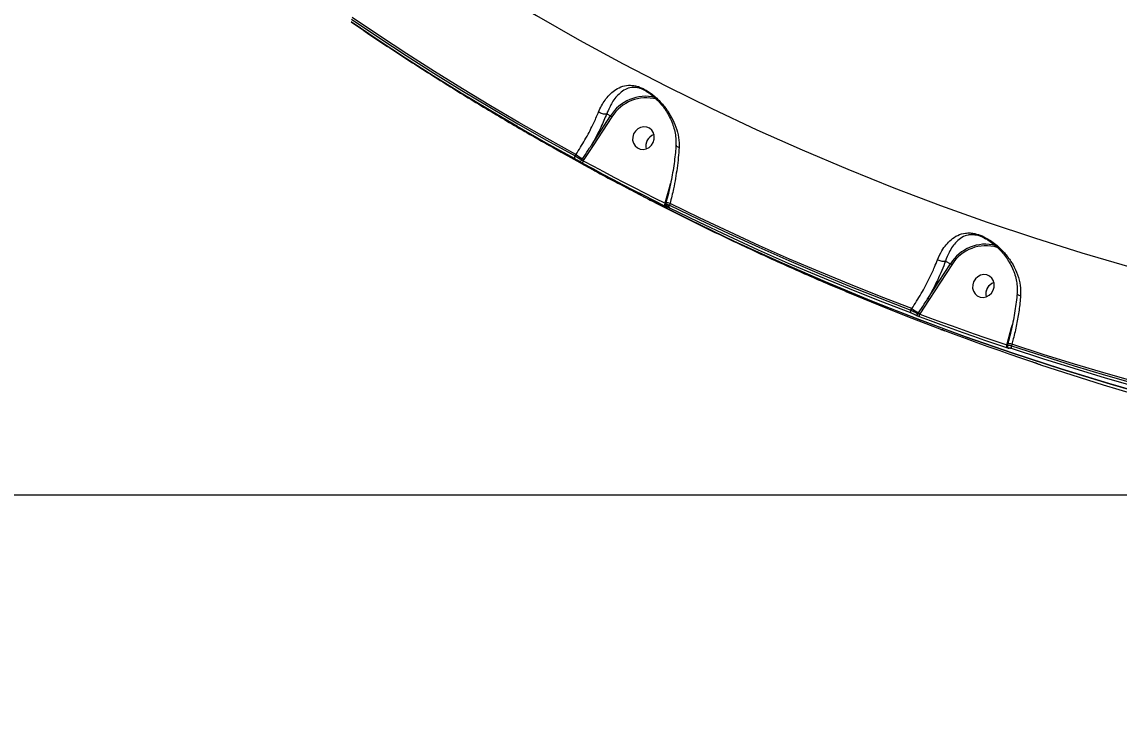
# Model space of a CAD drawing. Header units: millimetres. Extents: x -7245 to 6306, y -6696 to 5973.
# Drawn here: x 1099.5 to 1526.1, y -3013.6 to -2744.8 of the extents above; entities that cross this region are included whole.
import ezdxf

# ---------------------------------------------------------------- set-up
doc = ezdxf.new("R2010")
doc.units = ezdxf.units.MM
for name, color, linetype in [('DIKOM_ОБЪЕКТ', 7, 'Continuous'), ('DIKOM_РАЗМЕР_ЗОНА', 7, 'Continuous'), ('DIKOM_РАЗМЕР_ОБЪЕКТА', 7, 'Continuous')]:
    doc.layers.add(name, color=color, linetype=linetype)
doc.styles.add('style1', font='arial.ttf', dxfattribs={"width": 0.8})
doc.dimstyles.new('1-50', dxfattribs={"dimtxt": 300, "dimasz": 200, "dimexe": 100, "dimexo": 0, "dimgap": 100, "dimtad": 1, "dimtxsty": 'style1', "dimcen": 200, "dimclrd": 7, "dimclre": 7, "dimclrt": 7, "dimadec": 1, "dimazin": 2, "dimtfac": 1, "dimtmove": 0, "dimatfit": 2, "dimfxl": 0, "dimlwd": 25, "dimlwe": 18, "dimarcsym": 0})

# ---------------------------------------------------------------- blocks, each defined once
blk = doc.blocks.new('*D10')
at = {"layer": 'Defpoints', "color": 0, "transparency": 16777216}
for p in [(-4365.71, 2792.53), (4306.16, 475.6), (4306.16, -5965.27)]:
    blk.add_point(p, dxfattribs=at)
at = {"layer": 'DIKOM_РАЗМЕР_ОБЪЕКТА', "color": 7, "lineweight": 18, "transparency": 16777216}
for p, q in [((-4365.71, 2792.53), (-4365.71, -6065.27)), ((4306.16, 475.6), (4306.16, -6065.27))]:
    blk.add_line(p, q, dxfattribs=at)
at = {"layer": 'DIKOM_РАЗМЕР_ОБЪЕКТА', "color": 7, "lineweight": 25, "transparency": 16777216}
blk.add_line((-4165.71, -5965.27), (4106.16, -5965.27), dxfattribs=at)
at = {"layer": 'DIKOM_РАЗМЕР_ОБЪЕКТА', "color": 7, "transparency": 16777216}
for points in [[(-4165.71, -5931.93), (-4165.71, -5998.6), (-4365.71, -5965.27)], [(4106.16, -5931.93), (4106.16, -5998.6), (4306.16, -5965.27)]]:
    blk.add_solid(points, dxfattribs=at)
at = {"layer": 'DIKOM_РАЗМЕР_ОБЪЕКТА', "color": 7, "transparency": 16777216, "insert": (-85.78, -5712.1), "char_height": 300, "attachment_point": 5, "style": 'style1'}
blk.add_mtext('8650', dxfattribs=at)
blk = doc.blocks.new('*D11')
at = {"layer": 'Defpoints', "color": 0, "transparency": 16777216}
for p in [(-3472.32, 4472.83), (-6199.73, -2928.86), (1850.21, -2928.86)]:
    blk.add_point(p, dxfattribs=at)
at = {"layer": 'DIKOM_РАЗМЕР_ОБЪЕКТА', "color": 7, "lineweight": 18, "transparency": 16777216}
for p, q in [((-3472.32, 4472.83), (-6299.73, 4472.83)), ((1850.21, -2928.86), (-6299.73, -2928.86))]:
    blk.add_line(p, q, dxfattribs=at)
at = {"layer": 'DIKOM_РАЗМЕР_ОБЪЕКТА', "color": 7, "lineweight": 25, "transparency": 16777216}
blk.add_line((-6199.73, 4272.83), (-6199.73, -2728.86), dxfattribs=at)
at = {"layer": 'DIKOM_РАЗМЕР_ОБЪЕКТА', "color": 7, "transparency": 16777216}
for points in [[(-6233.06, 4272.83), (-6166.39, 4272.83), (-6199.73, 4472.83)], [(-6233.06, -2728.86), (-6166.39, -2728.86), (-6199.73, -2928.86)]]:
    blk.add_solid(points, dxfattribs=at)
at = {"layer": 'DIKOM_РАЗМЕР_ОБЪЕКТА', "color": 7, "transparency": 16777216, "insert": (-6452.9, 984.54), "char_height": 300, "attachment_point": 5, "rotation": 90, "style": 'style1'}
blk.add_mtext('7400', dxfattribs=at)
blk = doc.blocks.new('*D12')
at = {"layer": 'Defpoints', "color": 0, "transparency": 16777216}
for p in [(-5865.71, 123.34), (6306.18, -91.92), (6306.18, -6596.14)]:
    blk.add_point(p, dxfattribs=at)
at = {"layer": 'DIKOM_РАЗМЕР_ЗОНА', "color": 7, "lineweight": 18, "transparency": 16777216}
for p, q in [((-5865.71, 123.34), (-5865.71, -6696.14)), ((6306.18, -91.92), (6306.18, -6696.14))]:
    blk.add_line(p, q, dxfattribs=at)
at = {"layer": 'DIKOM_РАЗМЕР_ЗОНА', "color": 7, "lineweight": 25, "transparency": 16777216}
blk.add_line((-5665.71, -6596.14), (6106.18, -6596.14), dxfattribs=at)
at = {"layer": 'DIKOM_РАЗМЕР_ЗОНА', "color": 7, "transparency": 16777216}
for points in [[(-5665.71, -6562.81), (-5665.71, -6629.48), (-5865.71, -6596.14)], [(6106.18, -6562.81), (6106.18, -6629.48), (6306.18, -6596.14)]]:
    blk.add_solid(points, dxfattribs=at)
at = {"layer": 'DIKOM_РАЗМЕР_ЗОНА', "color": 7, "transparency": 16777216, "insert": (-71.19, -6342.97), "char_height": 300, "attachment_point": 5, "style": 'style1'}
blk.add_mtext('12150', dxfattribs=at)
blk = doc.blocks.new('*D13')
at = {"layer": 'Defpoints', "color": 0, "transparency": 16777216}
for p in [(-4231.86, 5972.83), (-6795, -4928.88), (1792.4, -4928.88)]:
    blk.add_point(p, dxfattribs=at)
at = {"layer": 'DIKOM_РАЗМЕР_ЗОНА', "color": 7, "lineweight": 18, "transparency": 16777216}
for p, q in [((-4231.86, 5972.83), (-6895, 5972.83)), ((1792.4, -4928.88), (-6895, -4928.88))]:
    blk.add_line(p, q, dxfattribs=at)
at = {"layer": 'DIKOM_РАЗМЕР_ЗОНА', "color": 7, "lineweight": 25, "transparency": 16777216}
blk.add_line((-6795, 5772.83), (-6795, -4728.88), dxfattribs=at)
at = {"layer": 'DIKOM_РАЗМЕР_ЗОНА', "color": 7, "transparency": 16777216}
for points in [[(-6828.33, 5772.83), (-6761.67, 5772.83), (-6795, 5972.83)], [(-6828.33, -4728.88), (-6761.67, -4728.88), (-6795, -4928.88)]]:
    blk.add_solid(points, dxfattribs=at)
at = {"layer": 'DIKOM_РАЗМЕР_ЗОНА', "color": 7, "transparency": 16777216, "insert": (-7048.17, 972.94), "char_height": 300, "attachment_point": 5, "rotation": 90, "style": 'style1'}
blk.add_mtext('10900', dxfattribs=at)

msp = doc.modelspace()

# ---------------------------------------------------------------- linework, layer by layer
at = {"layer": 'DIKOM_ОБЪЕКТ', "color": 7, "linetype": 'Continuous', "lineweight": 15}
for p, q in [((1227.496, -2744.806), (1227.694, -2744.941)), ((1326.894, -2780.548), (1328.355, -2781.355)), ((1321.075, -2792.558), (1328.355, -2781.355)), ((1328.906, -2781.704), (1321.626, -2792.906)), ((1321.626, -2792.906), (1318.042, -2798.352)), ((1314.574, -2796.929), (1314.934, -2796.374)), ((1317.203, -2798.516), (1317.524, -2798.022)), ((1318.042, -2798.352), (1317.764, -2798.779)), ((1333.575, -2808.726), (1335.89, -2809.936)), ((1349.644, -2815.222), (1351.378, -2808.838)), ((1351.378, -2808.838), (1351.714, -2807.63)), ((1349.608, -2815.353), (1349.644, -2815.222)), ((1349.726, -2815.953), (1351.104, -2816.648)), ((1349.912, -2815.19), (1349.801, -2815.591)), ((1349.912, -2815.19), (1349.915, -2815.183)), ((1351.215, -2817.136), (1351.415, -2817.236)), ((1351.492, -2815.401), (1351.312, -2816.048)), ((1474.31, -2829.262), (1473.594, -2828.875)), ((1451.732, -2852.401), (1460.523, -2838.873)), ((1461.074, -2839.221), (1452.283, -2852.749)), ((1458.597, -2837.808), (1460.523, -2838.873)), ((1452.283, -2852.749), (1448.631, -2858.3)), ((1445.156, -2856.887), (1445.523, -2856.322)), ((1447.891, -2858.312), (1448.113, -2857.97)), ((1448.631, -2858.3), (1448.557, -2858.414)), ((1482.586, -2869.959), (1484.287, -2863.694)), ((1484.287, -2863.694), (1484.611, -2862.527)), ((1482.45, -2870.448), (1482.586, -2869.959)), ((1482.854, -2869.926), (1482.698, -2870.489)), ((1482.854, -2869.926), (1482.857, -2869.919)), ((1484.433, -2870.137), (1484.257, -2870.772))]:
    msp.add_line(p, q, dxfattribs=at)
at = {"layer": 'DIKOM_ОБЪЕКТ', "color": 7, "linetype": 'Continuous', "lineweight": 15, "flags": 128}
for points in [[(1202.932, -2678.503), (1218.52, -2689.92), (1234.321, -2701.031), (1250.328, -2711.834), (1266.536, -2722.323), (1282.942, -2732.497), (1299.538, -2742.35), (1316.32, -2751.882), (1333.283, -2761.088), (1350.422, -2769.966), (1367.73, -2778.512), (1385.202, -2786.724), (1402.833, -2794.599), (1420.617, -2802.136), (1438.549, -2809.331), (1456.622, -2816.182), (1474.831, -2822.687), (1493.17, -2828.845), (1511.634, -2834.652), (1530.216, -2840.107)], [(1314.412, -2797.981), (1303.268, -2791.806), (1292.201, -2785.494), (1281.211, -2779.046), (1270.301, -2772.463), (1259.472, -2765.746), (1248.725, -2758.896), (1238.063, -2751.913), (1227.485, -2744.798)], [(1227.718, -2743.79), (1238.287, -2750.898), (1248.941, -2757.875), (1259.679, -2764.72), (1270.499, -2771.432), (1281.4, -2778.009), (1292.38, -2784.451), (1303.439, -2790.759), (1314.574, -2796.929)], [(1314.934, -2796.374), (1303.776, -2790.191), (1292.695, -2783.871), (1281.693, -2777.415), (1270.77, -2770.824), (1259.928, -2764.097), (1249.169, -2757.237), (1238.494, -2750.244), (1227.904, -2743.119)], [(1337.356, -2788.341), (1336.99, -2789.564), (1336.962, -2790.822), (1337.277, -2792.013), (1337.907, -2793.042), (1338.802, -2793.825), (1339.89, -2794.298), (1341.081, -2794.424), (1342.281, -2794.191), (1343.391, -2793.619), (1344.322, -2792.755), (1344.998, -2791.667), (1345.365, -2790.445), (1345.392, -2789.187), (1345.078, -2787.995), (1344.447, -2786.966), (1343.552, -2786.183), (1342.465, -2785.71), (1341.273, -2785.584), (1340.073, -2785.817), (1338.963, -2786.389), (1338.032, -2787.254), (1337.356, -2788.341)], [(1309.119, -2795.44), (1323.961, -2803.61), (1341.192, -2812.705), (1358.592, -2821.475), (1376.157, -2829.917), (1393.88, -2838.029), (1411.756, -2845.809), (1429.78, -2853.253), (1447.947, -2860.361), (1466.25, -2867.129), (1484.686, -2873.556), (1503.247, -2879.639), (1521.928, -2885.378), (1540.723, -2890.77), (1559.628, -2895.813), (1578.635, -2900.506), (1597.74, -2904.847), (1616.937, -2908.836), (1636.22, -2912.471), (1655.582, -2915.751), (1675.019, -2918.675), (1694.523, -2921.242)], [(1314.574, -2796.929), (1314.489, -2797.099), (1314.419, -2797.269), (1314.366, -2797.434), (1314.334, -2797.587), (1314.322, -2797.723), (1314.332, -2797.837), (1314.362, -2797.924), (1314.412, -2797.981)], [(1695.188, -2921.61), (1675.684, -2919.042), (1656.247, -2916.119), (1636.884, -2912.839), (1617.602, -2909.204), (1598.405, -2905.215), (1579.3, -2900.873), (1560.293, -2896.18), (1541.388, -2891.137), (1522.593, -2885.745), (1503.912, -2880.006), (1485.35, -2873.923), (1466.915, -2867.496), (1448.612, -2860.728), (1430.445, -2853.62), (1412.421, -2846.176), (1394.545, -2838.397), (1376.822, -2830.285), (1359.257, -2821.842), (1341.857, -2813.073), (1324.626, -2803.979), (1317.001, -2799.821)], [(1317.764, -2798.779), (1317.679, -2798.951), (1317.609, -2799.122), (1317.557, -2799.287), (1317.525, -2799.441), (1317.514, -2799.577), (1317.524, -2799.691), (1317.555, -2799.778), (1317.607, -2799.835)], [(1349.477, -2816.421), (1345.461, -2814.408), (1341.455, -2812.379), (1337.458, -2810.331), (1333.469, -2808.265), (1329.49, -2806.183), (1325.52, -2804.084), (1321.559, -2801.968), (1317.607, -2799.835)], [(1317.764, -2798.779), (1321.713, -2800.912), (1325.671, -2803.026), (1329.638, -2805.124), (1333.614, -2807.204), (1337.599, -2809.267), (1341.593, -2811.313), (1345.596, -2813.342), (1349.608, -2815.353)], [(1349.608, -2815.353), (1349.528, -2815.527), (1349.463, -2815.7), (1349.415, -2815.868), (1349.387, -2816.024), (1349.379, -2816.162), (1349.392, -2816.276), (1349.425, -2816.364), (1349.477, -2816.421)], [(1350.146, -2816.651), (1350.188, -2816.684), (1350.328, -2816.772)], [(1445.102, -2857.99), (1433.14, -2853.387), (1421.238, -2848.638), (1409.398, -2843.744), (1397.621, -2838.706), (1385.91, -2833.522), (1374.265, -2828.196), (1362.688, -2822.728), (1351.181, -2817.116)], [(1351.312, -2816.048), (1362.81, -2821.655), (1374.377, -2827.119), (1386.012, -2832.441), (1397.714, -2837.619), (1409.481, -2842.654), (1421.311, -2847.544), (1433.203, -2852.289), (1445.156, -2856.887)], [(1445.523, -2856.322), (1433.546, -2851.716), (1421.63, -2846.962), (1409.776, -2842.063), (1397.985, -2837.019), (1386.26, -2831.83), (1374.602, -2826.496), (1363.012, -2821.02), (1351.492, -2815.401)], [(1469.524, -2845.859), (1469.158, -2847.081), (1469.131, -2848.339), (1469.445, -2849.531), (1470.075, -2850.56), (1470.97, -2851.343), (1472.058, -2851.816), (1473.249, -2851.941), (1474.449, -2851.709), (1475.559, -2851.137), (1476.49, -2850.272), (1477.166, -2849.185), (1477.533, -2847.962), (1477.56, -2846.704), (1477.246, -2845.512), (1476.616, -2844.483), (1475.72, -2843.701), (1474.633, -2843.227), (1473.441, -2843.102), (1472.241, -2843.335), (1471.131, -2843.906), (1470.201, -2844.771), (1469.524, -2845.859)], [(1421.11, -2850.165), (1432.541, -2854.888), (1444.443, -2859.636), (1456.405, -2864.238)], [(1482.428, -2871.563), (1478.164, -2870.121), (1473.907, -2868.661), (1469.656, -2867.181), (1465.412, -2865.685), (1461.176, -2864.171), (1456.946, -2862.638), (1452.723, -2861.087), (1448.508, -2859.518)], [(1448.557, -2858.414), (1452.769, -2859.981), (1456.988, -2861.531), (1461.215, -2863.063), (1465.448, -2864.576), (1469.688, -2866.071), (1473.935, -2867.549), (1478.189, -2869.008), (1482.45, -2870.448)], [(1457.508, -2864.602), (1457.434, -2864.591), (1457.275, -2864.545)], [(1458.149, -2864.848), (1462.364, -2866.418), (1466.587, -2867.968), (1470.817, -2869.501), (1475.053, -2871.015), (1479.297, -2872.512), (1483.548, -2873.991), (1487.805, -2875.451), (1492.069, -2876.893)], [(1583.068, -2897.681), (1570.58, -2894.763), (1558.134, -2891.694), (1545.731, -2888.474), (1533.374, -2885.105), (1521.065, -2881.587), (1508.803, -2877.918), (1496.592, -2874.102), (1484.433, -2870.137)], [(1582.747, -2899.403), (1570.275, -2896.486), (1557.845, -2893.419), (1545.458, -2890.202), (1533.117, -2886.836), (1520.822, -2883.32), (1508.576, -2879.656), (1496.38, -2875.845), (1484.236, -2871.886)], [(1484.257, -2870.772), (1496.391, -2874.728), (1508.577, -2878.537), (1520.813, -2882.198), (1533.097, -2885.71), (1545.429, -2889.074), (1557.805, -2892.288), (1570.225, -2895.353), (1582.687, -2898.267)], [(1495.539, -2878.134), (1507.683, -2882.094), (1519.879, -2885.906), (1532.125, -2889.57), (1544.42, -2893.085), (1556.761, -2896.452), (1569.148, -2899.668), (1581.578, -2902.735), (1594.051, -2905.653)]]:
    msp.add_lwpolyline(points, dxfattribs=at)
at = {"layer": 'DIKOM_ОБЪЕКТ', "color": 7, "linetype": 'Continuous', "lineweight": 15}
for centre, radius, start, end in [((1342.043, -2789.844), 16.107, 77.01647, 148.19333), ((1342.152, -2789.913), 15.584, 74.51956, 148.21245), ((1322.253, -2791.595), 11.92, 56.07837, 59.21377), ((1346.805, -2793.115), 4.731, 108.66604, 193.46099), ((1346.772, -2793.061), 4.669, 108.48899, 156.28479), ((1315.379, -2802.186), 11.187, 56.04767, 59.38612), ((1346.711, -2793.121), 4.638, 155.30333, 193.6626), ((1349.821, -2744.405), 62.593, 236.12674, 238.93702), ((1316.386, -2798.046), 0.943, 246.38082, 330.09775), ((1311.634, -2807.837), 11.447, 55.95777, 59.0316), ((1350.14, -2813.283), 2.002, 255.65952, 262.83312), ((1350.105, -2819.634), 4.455, 71.85725, 92.43612), ((1352.148, -2816.693), 1.056, 142.37077, 203.65631), ((1474.197, -2847.343), 16.085, 75.86804, 148.22315), ((1474.307, -2847.415), 15.565, 73.44726, 148.23181), ((1454.826, -2848.5), 11.187, 56.04767, 59.38612), ((1478.877, -2850.639), 4.637, 155.29554, 193.67039), ((1478.975, -2850.634), 4.732, 108.6225, 193.50179), ((1478.938, -2850.576), 4.666, 108.47229, 156.30149), ((1446.036, -2862.029), 11.187, 56.04767, 59.38612), ((1446.13, -2857.487), 1.144, 148.37212, 206.08107), ((1480.39, -2804.389), 62.552, 236.12352, 238.93546), ((1447.062, -2857.836), 0.956, 254.33855, 330.11938), ((1440.666, -2870.234), 14.348, 56.28013, 58.73314), ((1449.524, -2859.01), 1.136, 148.36234, 206.51565), ((1483.47, -2871.025), 1.172, 150.49401, 207.3007), ((1483.121, -2867.811), 2.213, 256.00235, 262.49029), ((1483.048, -2874.357), 4.442, 71.82706, 92.46631), ((1483.651, -2870.827), 0.955, 225.37271, 250.46292), ((1485.287, -2871.349), 1.181, 150.77715, 207.0647)]:
    msp.add_arc(centre, radius, start, end, dxfattribs=at)
for points, knots in [([(1227.613, -2744.847), (1229.695, -2746.279), (1236.89, -2751.229), (1249.384, -2759.421), (1265.085, -2769.428), (1280.966, -2779.141), (1295.639, -2787.822), (1305.089, -2793.139), (1309.131, -2795.414)], [0, 0, 0, 0, 0.0789669, 0.2729999, 0.4670089, 0.6610035, 0.8549848, 1, 1, 1, 1]), ([(1323.679, -2779.875), (1323.772, -2779.654), (1324.23, -2778.56), (1325.17, -2776.759), (1326.672, -2774.542), (1328.422, -2772.604), (1330.582, -2770.911), (1333.054, -2769.709), (1335.816, -2769.288), (1338.31, -2769.646), (1340.302, -2770.362), (1341.856, -2771.119), (1343.418, -2772.093), (1345.103, -2773.351), (1346.844, -2774.911), (1348.968, -2777.186), (1351.136, -2780.109), (1353.12, -2783.775), (1354.494, -2787.699), (1355.049, -2791.045), (1355.016, -2793.022), (1355.006, -2793.617)], [0, 0, 0, 0, 0.0134632, 0.0663277, 0.1192372, 0.1832777, 0.2473531, 0.3264841, 0.4053659, 0.467859, 0.4990979, 0.5303019, 0.5614366, 0.5926212, 0.6345139, 0.6764891, 0.7480783, 0.8197621, 0.8939484, 0.9680642, 1, 1, 1, 1]), ([(1342.007, -2771.616), (1341.3, -2771.264), (1340.414, -2770.824), (1338.765, -2770.342), (1336.881, -2770.144), (1334.633, -2770.697), (1332.611, -2771.925), (1330.841, -2773.605), (1329.407, -2775.484), (1328.137, -2777.577), (1327.399, -2779.356), (1326.95, -2780.312), (1326.891, -2780.547), (1326.891, -2780.548)], [0, 0, 0, 0, 0.0855753, 0.1071816, 0.2205733, 0.3678191, 0.5207887, 0.6440524, 0.7694092, 0.8709491, 0.9742769, 0.9999305, 1, 1, 1, 1]), ([(1342.275, -2771.773), (1342.203, -2771.723), (1342.113, -2771.66), (1342.025, -2771.623), (1342.007, -2771.616)], [0, 0, 0, 0, 0.7921311, 1, 1, 1, 1]), ([(1342.27, -2771.78), (1342.485, -2771.903), (1343.104, -2772.259), (1344.174, -2773.038), (1345.47, -2774.112), (1346.814, -2775.41), (1348.166, -2776.925), (1349.515, -2778.708), (1350.812, -2780.756), (1351.967, -2783.056), (1352.906, -2785.518), (1353.529, -2788.063), (1353.835, -2790.483), (1353.772, -2792.019), (1353.744, -2792.709)], [0, 0, 0, 0, 0.0298508, 0.0863698, 0.149279, 0.2197104, 0.2976467, 0.3830282, 0.4821872, 0.5874505, 0.6968728, 0.8074138, 0.9135456, 1, 1, 1, 1]), ([(1314.934, -2796.374), (1316.123, -2794.49), (1318.534, -2790.668), (1321.305, -2785.336), (1322.921, -2781.744), (1323.58, -2780.119), (1323.679, -2779.875)], [0, 0, 0, 0, 0.3434963, 0.6969557, 0.9545641, 1, 1, 1, 1]), ([(1326.894, -2780.548), (1326.162, -2782.294), (1324.97, -2785.134), (1322.953, -2789.176), (1321.703, -2791.428), (1321.075, -2792.558)], [0, 0, 0, 0, 0.442666, 0.7201448, 1, 1, 1, 1]), ([(1326.891, -2780.548), (1326.715, -2780.597), (1326.364, -2780.696), (1325.622, -2780.641), (1324.823, -2780.443), (1324.2, -2780.178), (1323.836, -2779.973), (1323.716, -2779.898), (1323.679, -2779.875)], [0, 0, 0, 0, 0.2204845, 0.4409952, 0.6614864, 0.8819273, 0.9636272, 1, 1, 1, 1]), ([(1326.891, -2780.548), (1326.892, -2780.547), (1326.893, -2780.546), (1326.894, -2780.547), (1326.894, -2780.548)], [0, 0, 0, 0, 0.6983473, 1, 1, 1, 1]), ([(1317.524, -2798.022), (1317.706, -2797.743), (1318.614, -2796.346), (1319.809, -2794.532), (1320.802, -2792.985), (1321.075, -2792.558)], [0, 0, 0, 0, 0.1532727, 0.7665868, 1, 1, 1, 1]), ([(1353.801, -2792.694), (1353.731, -2793.668), (1353.583, -2795.746), (1353.201, -2799.05), (1352.689, -2802.561), (1352.049, -2806.139), (1351.283, -2809.744), (1350.562, -2812.772), (1350.058, -2814.566), (1349.886, -2815.176)], [0, 0, 0, 0, 0.1357892, 0.2896547, 0.4451651, 0.6020254, 0.7598901, 0.9183505, 1, 1, 1, 1]), ([(1355.006, -2793.617), (1354.921, -2794.927), (1354.751, -2797.562), (1354.276, -2801.603), (1353.649, -2805.655), (1352.775, -2810.263), (1351.967, -2813.497), (1351.492, -2815.401)], [0, 0, 0, 0, 0.1872692, 0.3765654, 0.5570321, 0.7392156, 1, 1, 1, 1]), ([(1353.838, -2792.707), (1353.84, -2792.789), (1353.847, -2792.983), (1354.183, -2793.282), (1354.594, -2793.48), (1354.892, -2793.581), (1354.967, -2793.605), (1355.006, -2793.617)], [0, 0, 0, 0, 0.2399909, 0.5679565, 0.8958252, 0.9447244, 1, 1, 1, 1]), ([(1314.574, -2796.929), (1314.613, -2796.952), (1314.877, -2797.109), (1315.404, -2797.423), (1316.12, -2797.854), (1316.767, -2798.247), (1317.058, -2798.426), (1317.203, -2798.516)], [0, 0, 0, 0, 0.0422924, 0.2820145, 0.5212804, 0.7606069, 1, 1, 1, 1]), ([(1316.008, -2798.91), (1315.921, -2798.855), (1315.747, -2798.746), (1315.356, -2798.513), (1314.921, -2798.263), (1314.598, -2798.083), (1314.437, -2797.994), (1314.412, -2797.981)], [0, 0, 0, 0, 0.2393328, 0.4786533, 0.7179487, 0.9576914, 1, 1, 1, 1]), ([(1317.607, -2799.835), (1317.582, -2799.822), (1317.42, -2799.733), (1317.097, -2799.554), (1316.661, -2799.306), (1316.269, -2799.074), (1316.095, -2798.965), (1316.008, -2798.91)], [0, 0, 0, 0, 0.0425821, 0.2824632, 0.5215895, 0.7607876, 1, 1, 1, 1]), ([(1317.203, -2798.516), (1317.231, -2798.535), (1317.288, -2798.574), (1317.423, -2798.645), (1317.579, -2798.711), (1317.695, -2798.758), (1317.755, -2798.776), (1317.764, -2798.779)], [0, 0, 0, 0, 0.2368588, 0.4743098, 0.7137803, 0.9569612, 1, 1, 1, 1]), ([(1321.302, -2802.131), (1324.046, -2803.649), (1327.49, -2805.554), (1330.981, -2807.371), (1331.69, -2807.741)], [0, 0, 0, 0, 0.7966957, 1, 1, 1, 1]), ([(1337.129, -2810.584), (1340.101, -2812.147), (1348.564, -2816.598), (1362.676, -2823.629), (1379.448, -2831.7), (1396.37, -2839.457), (1410.263, -2845.607), (1418.561, -2849.061), (1421.129, -2850.131)], [0, 0, 0, 0, 0.1084787, 0.3088919, 0.5092995, 0.7097185, 0.9101469, 1, 1, 1, 1]), ([(1350.328, -2816.772), (1350.331, -2816.775), (1350.363, -2816.799), (1350.357, -2816.82), (1350.195, -2816.761), (1349.895, -2816.626), (1349.616, -2816.49), (1349.477, -2816.421)], [0, 0, 0, 0, 0.0278145, 0.2649466, 0.5076316, 0.7539301, 1, 1, 1, 1]), ([(1349.608, -2815.353), (1349.648, -2815.399), (1349.726, -2815.489), (1349.809, -2815.588), (1349.852, -2815.644), (1349.85, -2815.645), (1349.849, -2815.646)], [0, 0, 0, 0, 0.3048612, 0.5980341, 0.872161, 1, 1, 1, 1]), ([(1349.811, -2815.591), (1349.802, -2815.612), (1349.751, -2815.73), (1349.761, -2815.955), (1349.82, -2816.213), (1349.924, -2816.413), (1350.038, -2816.553), (1350.125, -2816.635), (1350.164, -2816.665), (1350.178, -2816.676)], [0, 0, 0, 0, 0.0519572, 0.293607, 0.4934395, 0.6657891, 0.8123868, 0.9354531, 1, 1, 1, 1]), ([(1349.834, -2815.601), (1349.831, -2815.589), (1349.819, -2815.553), (1350.089, -2815.616), (1350.593, -2815.775), (1351.073, -2815.957), (1351.312, -2816.048)], [0, 0, 0, 0, 0.1385023, 0.4241865, 0.7127749, 1, 1, 1, 1]), ([(1351.181, -2817.116), (1351.042, -2817.049), (1350.763, -2816.913), (1350.462, -2816.78), (1350.299, -2816.725), (1350.294, -2816.742), (1350.325, -2816.769), (1350.328, -2816.772)], [0, 0, 0, 0, 0.2457996, 0.4918285, 0.7342263, 0.9714538, 1, 1, 1, 1]), ([(1455.485, -2837.344), (1456.025, -2836.125), (1457.008, -2833.905), (1458.827, -2831.387), (1460.855, -2829.317), (1463.271, -2827.704), (1465.788, -2826.93), (1468.097, -2826.841), (1470.217, -2827.111), (1472.791, -2827.95), (1475.427, -2829.363), (1477.705, -2830.973), (1480.098, -2833.034), (1482.591, -2835.761), (1484.969, -2839.271), (1486.741, -2843.118), (1487.845, -2847.183), (1487.82, -2849.953), (1487.808, -2851.302)], [0, 0, 0, 0, 0.0785472, 0.1430605, 0.2076013, 0.287213, 0.3665477, 0.4057534, 0.4448495, 0.4974417, 0.5496918, 0.5922645, 0.6349322, 0.7072995, 0.7797266, 0.8544864, 0.9291409, 1, 1, 1, 1]), ([(1473.594, -2828.875), (1473.381, -2828.756), (1472.364, -2828.185), (1470.713, -2827.731), (1468.943, -2827.518), (1467.989, -2827.605), (1466.586, -2827.84), (1464.904, -2828.532), (1462.949, -2830.124), (1461.298, -2832.126), (1459.882, -2834.589), (1458.911, -2836.541), (1458.594, -2837.808), (1458.594, -2837.808)], [0, 0, 0, 0, 0.0253049, 0.1209025, 0.1908111, 0.2638565, 0.2675898, 0.4212248, 0.5812514, 0.7103751, 0.841693, 0.9999205, 1, 1, 1, 1]), ([(1473.607, -2828.854), (1473.834, -2828.962), (1474.491, -2829.273), (1475.635, -2829.985), (1477.036, -2830.985), (1478.515, -2832.243), (1480.032, -2833.753), (1481.582, -2835.577), (1483.068, -2837.695), (1484.375, -2840.054), (1485.409, -2842.523), (1486.113, -2845.051), (1486.443, -2847.563), (1486.53, -2849.358), (1486.401, -2850.29), (1486.384, -2850.411)], [0, 0, 0, 0, 0.0279049, 0.0806927, 0.1433275, 0.2127112, 0.2910829, 0.3798463, 0.4811699, 0.5855708, 0.690663, 0.7923418, 0.8905365, 0.9857449, 1, 1, 1, 1]), ([(1445.523, -2856.322), (1446.77, -2854.377), (1449.3, -2850.431), (1452.186, -2844.976), (1454.211, -2840.593), (1455.116, -2838.285), (1455.485, -2837.344)], [0, 0, 0, 0, 0.3072614, 0.6233192, 0.8463651, 1, 1, 1, 1]), ([(1458.597, -2837.808), (1458.131, -2839.034), (1457.193, -2841.499), (1455.517, -2845.207), (1453.708, -2848.856), (1452.393, -2851.216), (1451.732, -2852.401)], [0, 0, 0, 0, 0.2595427, 0.5218094, 0.7598859, 1, 1, 1, 1]), ([(1458.594, -2837.808), (1458.413, -2837.871), (1458.052, -2837.996), (1457.296, -2837.978), (1456.487, -2837.806), (1455.918, -2837.574), (1455.599, -2837.409), (1455.524, -2837.366), (1455.485, -2837.344)], [0, 0, 0, 0, 0.2316668, 0.4632773, 0.6948983, 0.9265249, 0.9610398, 1, 1, 1, 1]), ([(1458.594, -2837.808), (1458.595, -2837.808), (1458.596, -2837.807), (1458.597, -2837.808), (1458.597, -2837.808)], [0, 0, 0, 0, 0.6223628, 1, 1, 1, 1]), ([(1448.113, -2857.97), (1448.295, -2857.691), (1449.203, -2856.294), (1450.421, -2854.445), (1451.436, -2852.863), (1451.732, -2852.401)], [0, 0, 0, 0, 0.1503858, 0.7521602, 1, 1, 1, 1]), ([(1486.427, -2850.415), (1486.407, -2850.683), (1486.301, -2852.045), (1485.986, -2854.601), (1485.476, -2858.061), (1484.832, -2861.59), (1484.065, -2865.138), (1483.392, -2867.924), (1482.944, -2869.499), (1482.827, -2869.911)], [0, 0, 0, 0, 0.0431201, 0.2189003, 0.3964819, 0.5754969, 0.7555258, 0.9359849, 1, 1, 1, 1]), ([(1487.808, -2851.302), (1487.621, -2853.166), (1487.254, -2856.824), (1486.272, -2862.496), (1485.289, -2866.927), (1484.613, -2869.462), (1484.433, -2870.137)], [0, 0, 0, 0, 0.3029058, 0.5944716, 0.8920421, 1, 1, 1, 1]), ([(1486.473, -2850.418), (1486.476, -2850.493), (1486.483, -2850.666), (1486.824, -2850.941), (1487.279, -2851.147), (1487.636, -2851.256), (1487.768, -2851.291), (1487.808, -2851.302)], [0, 0, 0, 0, 0.2309614, 0.5342714, 0.8375502, 0.9498723, 1, 1, 1, 1]), ([(1445.156, -2856.887), (1445.21, -2856.914), (1445.499, -2857.055), (1446.061, -2857.334), (1446.796, -2857.711), (1447.453, -2858.061), (1447.745, -2858.228), (1447.891, -2858.312)], [0, 0, 0, 0, 0.0547796, 0.2944533, 0.5300839, 0.7646606, 1, 1, 1, 1]), ([(1446.803, -2858.757), (1446.715, -2858.707), (1446.538, -2858.609), (1446.131, -2858.416), (1445.673, -2858.215), (1445.319, -2858.072), (1445.136, -2858.003), (1445.102, -2857.99)], [0, 0, 0, 0, 0.2340986, 0.4680057, 0.7041, 0.9449427, 1, 1, 1, 1]), ([(1448.508, -2859.518), (1448.473, -2859.505), (1448.289, -2859.436), (1447.935, -2859.294), (1447.476, -2859.095), (1447.069, -2858.904), (1446.892, -2858.806), (1446.803, -2858.757)], [0, 0, 0, 0, 0.0557104, 0.2967982, 0.5326915, 0.766281, 1, 1, 1, 1]), ([(1447.891, -2858.312), (1447.922, -2858.327), (1447.985, -2858.357), (1448.142, -2858.39), (1448.324, -2858.412), (1448.466, -2858.414), (1448.542, -2858.414), (1448.557, -2858.414)], [0, 0, 0, 0, 0.2177195, 0.443652, 0.6836671, 0.9398172, 1, 1, 1, 1]), ([(1456.405, -2864.238), (1456.551, -2864.293), (1456.842, -2864.402), (1457.151, -2864.516), (1457.315, -2864.569), (1457.315, -2864.566), (1457.279, -2864.547), (1457.275, -2864.545)], [0, 0, 0, 0, 0.2457954, 0.4918071, 0.734245, 0.9715011, 1, 1, 1, 1]), ([(1456.832, -2864.399), (1456.871, -2864.413), (1457.069, -2864.486), (1457.255, -2864.546), (1457.336, -2864.585), (1457.45, -2864.607), (1457.463, -2864.609)], [0, 0, 0, 0, 0.1266417, 0.643828, 0.9584113, 1, 1, 1, 1]), ([(1457.275, -2864.545), (1457.272, -2864.544), (1457.236, -2864.528), (1457.237, -2864.521), (1457.401, -2864.575), (1457.711, -2864.686), (1458.003, -2864.794), (1458.149, -2864.848)], [0, 0, 0, 0, 0.0277758, 0.2650214, 0.5076771, 0.7540722, 1, 1, 1, 1]), ([(1457.354, -2864.561), (1457.355, -2864.561), (1457.356, -2864.563), (1457.414, -2864.58), (1457.566, -2864.634), (1457.888, -2864.75), (1458.208, -2864.871), (1458.387, -2864.938)], [0, 0, 0, 0, 0.0469429, 0.1632676, 0.3666672, 0.645488, 1, 1, 1, 1]), ([(1482.45, -2870.448), (1482.495, -2870.472), (1482.585, -2870.52), (1482.683, -2870.563), (1482.738, -2870.58), (1482.737, -2870.57), (1482.737, -2870.566)], [0, 0, 0, 0, 0.2863256, 0.5704332, 0.850883, 1, 1, 1, 1]), ([(1482.731, -2870.498), (1482.73, -2870.482), (1482.725, -2870.436), (1483.012, -2870.462), (1483.529, -2870.568), (1484.014, -2870.704), (1484.257, -2870.772)], [0, 0, 0, 0, 0.1517042, 0.4341602, 0.7172059, 1, 1, 1, 1]), ([(1483.331, -2871.727), (1483.335, -2871.731), (1483.365, -2871.761), (1483.35, -2871.796), (1483.173, -2871.778), (1482.859, -2871.702), (1482.572, -2871.609), (1482.428, -2871.563)], [0, 0, 0, 0, 0.0385367, 0.2781078, 0.5183383, 0.7592058, 1, 1, 1, 1]), ([(1482.712, -2870.495), (1482.688, -2870.585), (1482.639, -2870.775), (1482.694, -2871.061), (1482.806, -2871.3), (1482.914, -2871.444), (1482.971, -2871.495), (1482.981, -2871.504)], [0, 0, 0, 0, 0.2423513, 0.5124358, 0.7444401, 0.9552287, 1, 1, 1, 1]), ([(1484.236, -2871.886), (1484.092, -2871.84), (1483.804, -2871.747), (1483.491, -2871.673), (1483.313, -2871.658), (1483.297, -2871.689), (1483.327, -2871.722), (1483.331, -2871.727)], [0, 0, 0, 0, 0.240713, 0.4814962, 0.7216855, 0.9611531, 1, 1, 1, 1]), ([(1492.069, -2876.893), (1492.095, -2876.902), (1492.271, -2876.96), (1492.621, -2877.08), (1493.093, -2877.249), (1493.519, -2877.405), (1493.708, -2877.479), (1493.803, -2877.516)], [0, 0, 0, 0, 0.0426061, 0.2823513, 0.5214777, 0.7607161, 1, 1, 1, 1]), ([(1493.803, -2877.516), (1493.898, -2877.553), (1494.088, -2877.627), (1494.514, -2877.783), (1494.988, -2877.947), (1495.337, -2878.069), (1495.513, -2878.126), (1495.539, -2878.134)], [0, 0, 0, 0, 0.239403, 0.4787622, 0.7179349, 0.9578575, 1, 1, 1, 1])]:
    msp.add_open_spline(points, degree=3, knots=knots, dxfattribs=at)

# ---------------------------------------------------------------- dimensions: what is measured, and where the dimension line sits
at = {"layer": 'DIKOM_РАЗМЕР_ЗОНА'}
dim = msp.add_linear_dim(base=(-6795.001, -4928.879), p1=(-4231.865, 5972.834), p2=(1792.398, -4928.879), angle=90, text='10900', dimstyle='1-50', dxfattribs=at)
dim.commit()
dim.dimension.update_dxf_attribs({"geometry": '*D13', "text_midpoint": (-6795.001, 972.936), "dimtype": 160})
dim = msp.add_linear_dim(base=(6306.184, -6596.144), p1=(-5865.714, 123.344), p2=(6306.184, -91.922), text='12150', dimstyle='1-50', dxfattribs=at)
dim.commit()
dim.dimension.update_dxf_attribs({"geometry": '*D12', "text_midpoint": (-71.192, -6596.144), "dimtype": 160})
at = {"layer": 'DIKOM_РАЗМЕР_ОБЪЕКТА'}
dim = msp.add_linear_dim(base=(-6199.728, -2928.864), p1=(-3472.315, 4472.834), p2=(1850.213, -2928.864), angle=90, text='7400', dimstyle='1-50', dxfattribs=at)
dim.commit()
dim.dimension.update_dxf_attribs({"geometry": '*D11', "text_midpoint": (-6199.728, 984.539), "dimtype": 160})
dim = msp.add_linear_dim(base=(4306.158, -5965.268), p1=(-4365.714, 2792.532), p2=(4306.158, 475.605), text='8650', dimstyle='1-50', dxfattribs=at)
dim.commit()
dim.dimension.update_dxf_attribs({"geometry": '*D10', "text_midpoint": (-85.784, -5965.268), "dimtype": 160})

doc.saveas('drawing.dxf')
